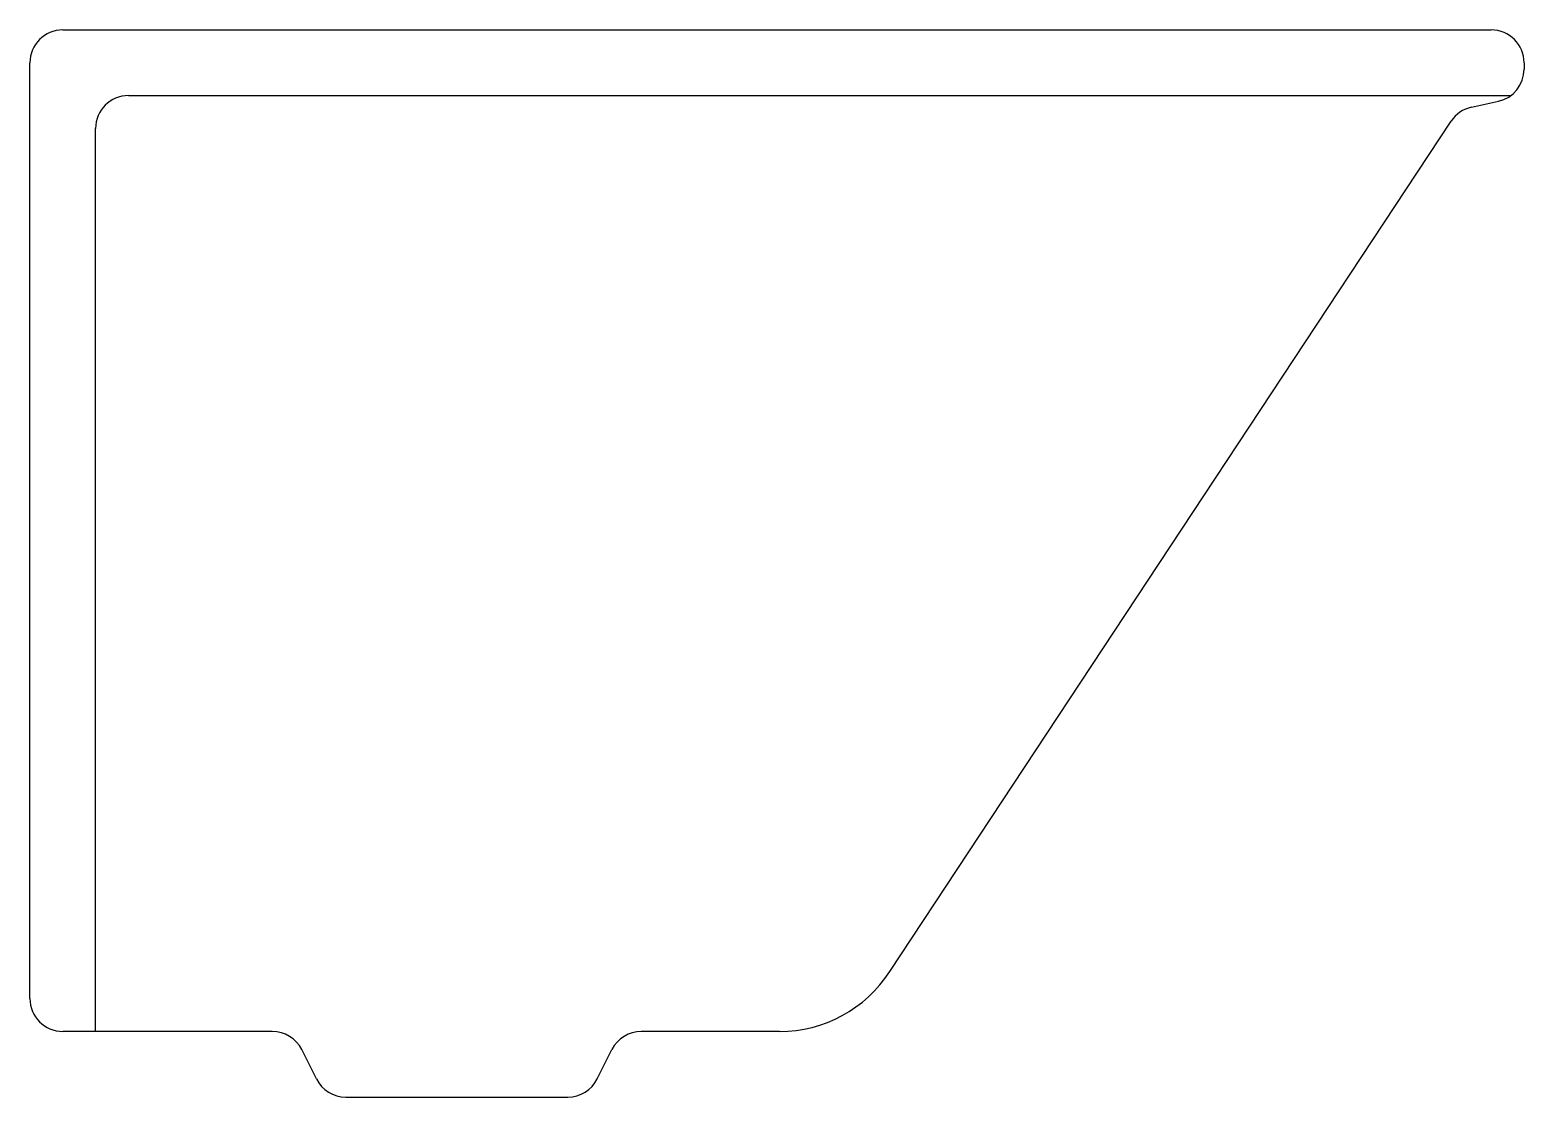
# Model space of a CAD drawing. Header units: metres. Extents: x 0 to 0.455, y -0.172 to 0.153.
import ezdxf

# ---------------------------------------------------------------- set-up
doc = ezdxf.new("R2010")
doc.units = ezdxf.units.M
doc.layers.add('01', color=1, linetype='Continuous')

msp = doc.modelspace()

# ---------------------------------------------------------------- linework, layer by layer
for p, q in [((0.009999999999990905, 0.1525000000000176), (0.4449999999999648, 0.1525000000000176)), ((0.009999999999990905, 0.1525000000000176), (0.4449999999999648, 0.1525000000000176)), ((0, -0.1424999999999983), (0, 0.1424999999999983)), ((0, -0.1424999999999983), (0, 0.1424999999999983)), ((0.4550000000000125, 0.1424999999999983), (0.4550000000000125, 0.1405220710144732)), ((0.4550000000000125, 0.1424999999999983), (0.4550000000000125, 0.1405220710144732)), ((0.03000000000000114, 0.1325000000000074), (0.4509704586623684, 0.1325000000000074)), ((0.03000000000000114, 0.1325000000000074), (0.4509704586623684, 0.1325000000000074)), ((0.4389484653898705, 0.1289337198753486), (0.4471688829190441, 0.1307601067201318)), ((0.4389484653898705, 0.1289337198753486), (0.4471688829190441, 0.1307601067201318)), ((0.2618277703059846, -0.1342788403394337), (0.4327717066423133, 0.1246808630562413)), ((0.2618277703059846, -0.1342788403394337), (0.4327717066423133, 0.1246808630562413)), ((0.01999999999998181, -0.1524999999999892), (0.01999999999998181, 0.1225000000000165)), ((0.01999999999998181, -0.1524999999999892), (0.01999999999998181, 0.1225000000000165)), ((0.07381966011246277, -0.1524999999999892), (0.009999999999990905, -0.1524999999999892)), ((0.07381966011246277, -0.1524999999999892), (0.009999999999990905, -0.1524999999999892)), ((0.2282765838371006, -0.1524999999999892), (0.1861803398874997, -0.1524999999999892)), ((0.2282765838371006, -0.1524999999999892), (0.1861803398874997, -0.1524999999999892)), ((0.08723606797747152, -0.1669721359550209), (0.08276393202248755, -0.1580278640449961)), ((0.08723606797747152, -0.1669721359550209), (0.08276393202248755, -0.1580278640449961)), ((0.172763932022491, -0.1669721359550209), (0.1772360679774749, -0.1580278640449961)), ((0.172763932022491, -0.1669721359550209), (0.1772360679774749, -0.1580278640449961)), ((0.0961803398874963, -0.172499999999971), (0.1638196601124946, -0.172499999999971))]:
    msp.add_line(p, q)
for centre, radius, start, end in [((0.009999999999990905, 0.1424999999999983), 0.01, 90, 180), ((0.009999999999990905, 0.1424999999999983), 0.01, 90, 180), ((0.4449999999999648, 0.1424999999999983), 0.01, 0, 90), ((0.4449999999999648, 0.1424999999999983), 0.01, 0, 90), ((0.4449999999999648, 0.1405220710144732), 0.01, 282.5263328583101, 0), ((0.4449999999999648, 0.1405220710144732), 0.01, 282.5263328583101, 0), ((0.03000000000000114, 0.1225000000000165), 0.01, 90, 180), ((0.03000000000000114, 0.1225000000000165), 0.01, 90, 180), ((0.4411173483089215, 0.1191717555810641), 0.01, 102.5263328583101, 146.5704834876807), ((0.4411173483089215, 0.1191717555810641), 0.01, 102.5263328583101, 146.5704834876807), ((0.2282765838371006, -0.1124999999999687), 0.04000000000000001, 270, 327.0114783863657), ((0.2282765838371006, -0.1124999999999687), 0.04000000000000001, 270, 327.0114783863657), ((0.009999999999990905, -0.1424999999999983), 0.01, 180, 270), ((0.009999999999990905, -0.1424999999999983), 0.01, 180, 270), ((0.07381966011246277, -0.1624999999999801), 0.01, 26.56505117707799, 90), ((0.07381966011246277, -0.1624999999999801), 0.01, 26.56505117707799, 90), ((0.1861803398874997, -0.1624999999999801), 0.01, 90, 153.434948822922), ((0.1861803398874997, -0.1624999999999801), 0.01, 90, 153.434948822922), ((0.0961803398874963, -0.1624999999999801), 0.01, 206.565051177078, 270), ((0.0961803398874963, -0.1624999999999801), 0.01, 206.565051177078, 270), ((0.1638196601124946, -0.1624999999999801), 0.01, 270, 333.434948822922), ((0.1638196601124946, -0.1624999999999801), 0.01, 270, 333.434948822922)]:
    msp.add_arc(centre, radius, start, end)
at = {"layer": '01'}
msp.add_line((0.0961803398874963, -0.172499999999971), (0.1638196601124946, -0.172499999999971), dxfattribs=at)

doc.saveas('drawing.dxf')
